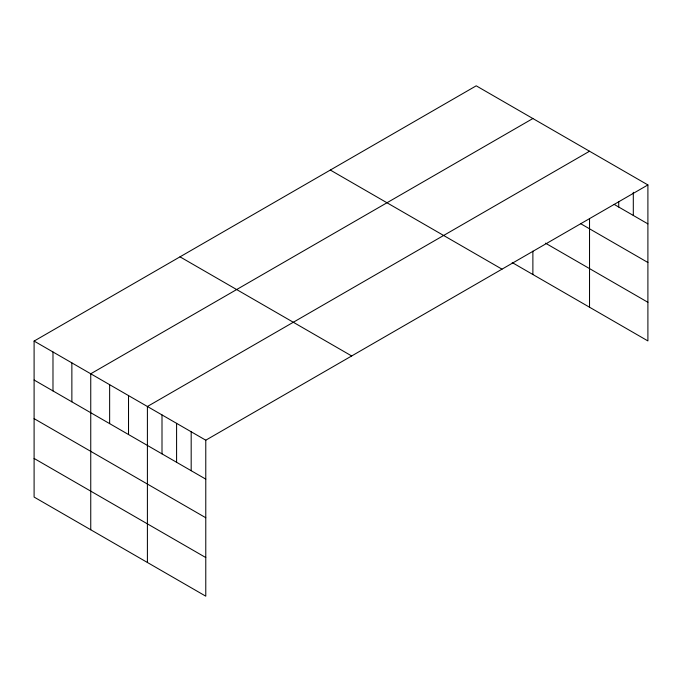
<?xml version="1.0" encoding="UTF-8"?>
<svg xmlns="http://www.w3.org/2000/svg" width="682" height="682" viewBox="0 0 682 682"><rect width="100%" height="100%" fill="white"/><g stroke="black" fill="none" stroke-linecap="round" stroke-linejoin="round"><path stroke-width="1.02" d="M34.1 341.077L205.776 440.197L205.776 596.179L34.1 497.067L34.1 341.077L476.224 85.821L647.9 184.933L647.9 340.923L512.199 262.57M532.881 118.532L90.749 373.787L90.749 529.769M589.529 151.234L147.406 406.498L147.406 562.48M205.776 440.197L647.9 184.933M614.158 204.395L647.9 223.875M580.535 223.611L647.9 262.502M545.464 243.159L647.9 302.297M330.327 170.057L501.995 269.168M180.005 256.841L351.673 355.961M34.1 380.019L205.776 479.131M34.1 418.646L205.776 517.757M34.1 458.44L205.776 557.552M633.305 192.298L633.305 215.452M618.719 201.761L618.719 207.03M589.529 218.641L589.529 307.224M532.881 251.138L532.881 274.514M191.182 431.774L191.182 470.708M176.587 423.343L176.587 462.285M162.001 414.92L162.001 453.862M128.523 395.594L128.523 434.536M109.64 384.691L109.64 423.633M71.866 362.884L71.866 401.826M52.983 351.98L52.983 390.922"/></g></svg>
